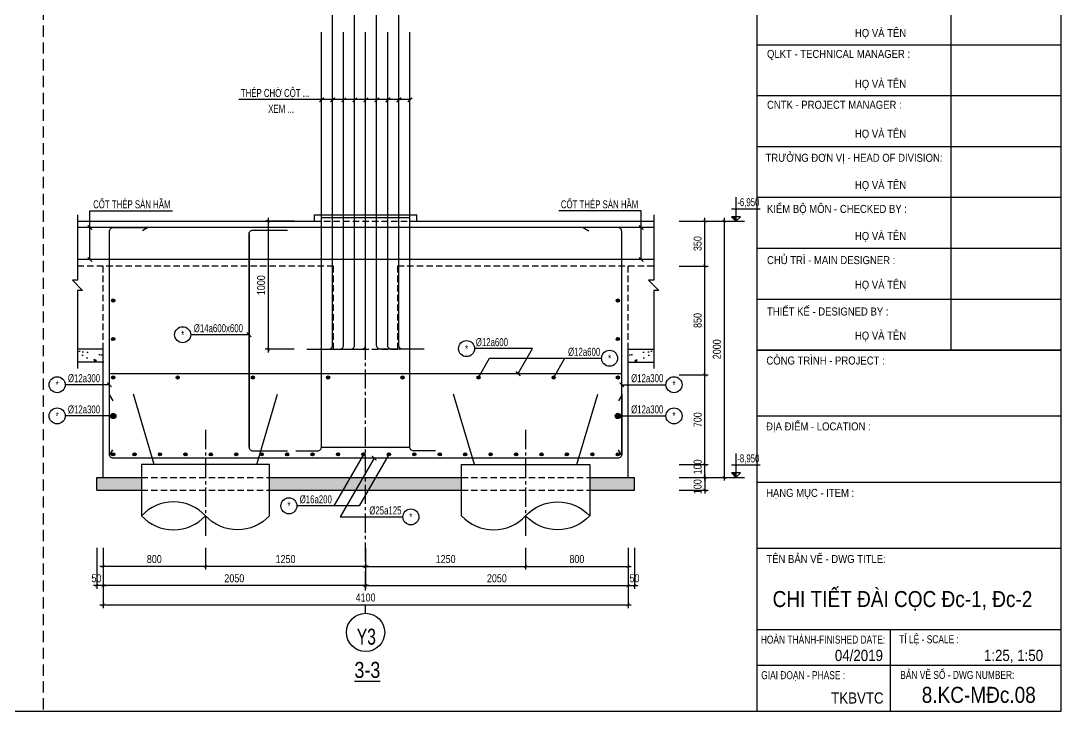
# Model space of a CAD drawing. Extents: x 71 to 2424299, y -14 to 1061502.
# Drawn here: x 1209357 to 1217481, y 486816 to 492205 of the extents above; entities that cross this region are included whole.
import ezdxf
from ezdxf.enums import TextEntityAlignment as Align

# ---------------------------------------------------------------- set-up
doc = ezdxf.new("R2010")
doc.units = 0
doc.header["$LTSCALE"] = 1000
doc.header["$MEASUREMENT"] = 0
doc.header["$PDMODE"] = 3
doc.linetypes.add('CENTER2', pattern=[1.125, 0.75, -0.125, 0.125, -0.125])
doc.linetypes.add('HIDDEN', pattern=[0.375, 0.25, -0.125])
doc.layers.get('0').update_dxf_attribs({"linetype": 'CONTINUOUS'})
doc.layers.get('Defpoints').update_dxf_attribs({"linetype": 'CONTINUOUS'})
for name, color, linetype in [('CDC -TEXT KHUNG', 7, 'CONTINUOUS'), ('CDC-KHUNGTEN', 7, 'CONTINUOUS'), ('CDC.01.AXIS', 160, 'CENTER2'), ('CDC.02.DIM', 1, 'CONTINUOUS'), ('CDC.03.BORDER', 3, 'CONTINUOUS'), ('CDC.04.HIDDEN', 8, 'HIDDEN'), ('CDC.05.STEEL', 4, 'CONTINUOUS'), ('CDC.06.TEXT', 2, 'CONTINUOUS'), ('CDC.10.HATCH', 9, 'CONTINUOUS'), ('CDC.11.NOTE', 8, 'CONTINUOUS'), ('CDC.12.PILE', 7, 'CONTINUOUS'), ('CDC.14.STEELNUM', 9, 'CONTINUOUS'), ('KCS_CHI', 1, 'CONTINUOUS')]:
    doc.layers.add(name, color=color, linetype=linetype)
doc.styles.add('ARIAL', font='arial.ttf', dxfattribs={"width": 0.8})
doc.styles.add('KT CDC', font='arial.ttf', dxfattribs={"width": 0.85, "height": 200})
doc.dimstyles.new('25', dxfattribs={"dimscale": 25, "dimtxt": 2.5, "dimasz": 1, "dimexe": 1, "dimexo": 0, "dimgap": 1, "dimtad": 1, "dimdec": 0, "dimdsep": 46, "dimtxsty": 'ARIAL', "dimblk": 'ARCHTICK', "dimcen": 1, "dimdle": 1, "dimclrd": 256, "dimclre": 256, "dimclrt": 2, "dimadec": 0, "dimazin": 0, "dimtfac": 0.00072, "dimtdec": 0, "dimtix": 1, "dimtmove": 2, "dimatfit": 3, "dimldrblk": 'ARCHTICK', "dimfxl": 1, "dimtolj": 1, "dimarcsym": 0})

# ---------------------------------------------------------------- blocks, each defined once
blk = doc.blocks.new('_ArchTick')
at = {"color": 0, "linetype": 'ByBlock', "const_width": 0.15}
blk.add_lwpolyline([(-0.5, -0.5), (0.5, 0.5)], dxfattribs=at)
blk = doc.blocks.new('*D1397')
at = {"layer": 'CDC.02.DIM', "lineweight": -2, "transparency": 16777216}
for p, q in [((1214499.1, 488640.5), (1214724.1, 488640.5)), ((1214699.1, 488665.5), (1214699.1, 488515.5)), ((1214499.1, 488540.5), (1214724.1, 488540.5))]:
    blk.add_line(p, q, dxfattribs=at)
at = {"layer": 'Defpoints', "color": 0, "transparency": 16777216}
for p in [(1214499.1, 488640.5), (1214499.1, 488540.5), (1214699.1, 488540.5)]:
    blk.add_point(p, dxfattribs=at)
at = {"layer": 'CDC.02.DIM', "lineweight": -2, "transparency": 16777216, "xscale": 25, "yscale": 25, "zscale": 25}
for p, rotation in [((1214699.1, 488640.5), 90), ((1214699.1, 488540.5), 270)]:
    blk.add_blockref('_ArchTick', p, dxfattribs=dict(at, rotation=rotation))
at = {"layer": 'CDC.02.DIM', "color": 2, "transparency": 16777216, "insert": (1214642.2, 488567.8), "char_height": 62.5, "attachment_point": 5, "rotation": 90, "style": 'ARIAL'}
blk.add_mtext('\\A1;100', dxfattribs=at)
blk = doc.blocks.new('*D1398')
at = {"layer": 'CDC.02.DIM', "lineweight": -2, "transparency": 16777216}
for p, q in [((1214699.1, 488615.5), (1214699.1, 488765.5)), ((1214499.1, 488740.5), (1214724.1, 488740.5)), ((1214499.1, 488640.5), (1214724.1, 488640.5))]:
    blk.add_line(p, q, dxfattribs=at)
at = {"layer": 'Defpoints', "color": 0, "transparency": 16777216}
for p in [(1214499.1, 488740.5), (1214699.1, 488740.5), (1214499.1, 488640.5)]:
    blk.add_point(p, dxfattribs=at)
at = {"layer": 'CDC.02.DIM', "lineweight": -2, "transparency": 16777216, "xscale": 25, "yscale": 25, "zscale": 25}
for p, rotation in [((1214699.1, 488740.5), 90), ((1214699.1, 488640.5), 270)]:
    blk.add_blockref('_ArchTick', p, dxfattribs=dict(at, rotation=rotation))
at = {"layer": 'CDC.02.DIM', "color": 2, "transparency": 16777216, "insert": (1214642.2, 488722.8), "char_height": 62.5, "attachment_point": 5, "rotation": 90, "style": 'ARIAL'}
blk.add_mtext('\\A1;100', dxfattribs=at)
blk = doc.blocks.new('*D1399')
at = {"layer": 'CDC.02.DIM', "lineweight": -2, "transparency": 16777216}
for p, q in [((1214499.1, 489440.5), (1214724.1, 489440.5)), ((1214699.1, 488715.5), (1214699.1, 489465.5)), ((1214499.1, 488740.5), (1214724.1, 488740.5))]:
    blk.add_line(p, q, dxfattribs=at)
at = {"layer": 'Defpoints', "color": 0, "transparency": 16777216}
for p in [(1214499.1, 489440.5), (1214699.1, 489440.5), (1214499.1, 488740.5)]:
    blk.add_point(p, dxfattribs=at)
at = {"layer": 'CDC.02.DIM', "lineweight": -2, "transparency": 16777216, "xscale": 25, "yscale": 25, "zscale": 25}
for p, rotation in [((1214699.1, 489440.5), 90), ((1214699.1, 488740.5), 270)]:
    blk.add_blockref('_ArchTick', p, dxfattribs=dict(at, rotation=rotation))
at = {"layer": 'CDC.02.DIM', "color": 2, "transparency": 16777216, "insert": (1214642.2, 489090.5), "char_height": 62.5, "attachment_point": 5, "rotation": 90, "style": 'ARIAL'}
blk.add_mtext('\\A1;700', dxfattribs=at)
blk = doc.blocks.new('*D1400')
at = {"layer": 'CDC.02.DIM', "lineweight": -2, "transparency": 16777216}
for p, q in [((1214699.1, 489415.5), (1214699.1, 490315.5)), ((1214499.1, 490290.5), (1214724.1, 490290.5)), ((1214499.1, 489440.5), (1214724.1, 489440.5))]:
    blk.add_line(p, q, dxfattribs=at)
at = {"layer": 'Defpoints', "color": 0, "transparency": 16777216}
for p in [(1214499.1, 490290.5), (1214699.1, 490290.5), (1214499.1, 489440.5)]:
    blk.add_point(p, dxfattribs=at)
at = {"layer": 'CDC.02.DIM', "lineweight": -2, "transparency": 16777216, "xscale": 25, "yscale": 25, "zscale": 25}
for p, rotation in [((1214699.1, 490290.5), 90), ((1214699.1, 489440.5), 270)]:
    blk.add_blockref('_ArchTick', p, dxfattribs=dict(at, rotation=rotation))
at = {"layer": 'CDC.02.DIM', "color": 2, "transparency": 16777216, "insert": (1214642.2, 489865.5), "char_height": 62.5, "attachment_point": 5, "rotation": 90, "style": 'ARIAL'}
blk.add_mtext('\\A1;850', dxfattribs=at)
blk = doc.blocks.new('*D1401')
at = {"layer": 'CDC.02.DIM', "lineweight": -2, "transparency": 16777216}
for p, q in [((1214499.1, 490640.5), (1214724.1, 490640.5)), ((1214699.1, 490265.5), (1214699.1, 490665.5)), ((1214499.1, 490290.5), (1214724.1, 490290.5))]:
    blk.add_line(p, q, dxfattribs=at)
at = {"layer": 'Defpoints', "color": 0, "transparency": 16777216}
for p in [(1214499.1, 490640.5), (1214699.1, 490640.5), (1214499.1, 490290.5)]:
    blk.add_point(p, dxfattribs=at)
at = {"layer": 'CDC.02.DIM', "lineweight": -2, "transparency": 16777216, "xscale": 25, "yscale": 25, "zscale": 25}
for p, rotation in [((1214699.1, 490640.5), 90), ((1214699.1, 490290.5), 270)]:
    blk.add_blockref('_ArchTick', p, dxfattribs=dict(at, rotation=rotation))
at = {"layer": 'CDC.02.DIM', "color": 2, "transparency": 16777216, "insert": (1214642.2, 490465.5), "char_height": 62.5, "attachment_point": 5, "rotation": 90, "style": 'ARIAL'}
blk.add_mtext('\\A1;350', dxfattribs=at)
blk = doc.blocks.new('*D1402')
at = {"layer": 'CDC.02.DIM', "lineweight": -2, "transparency": 16777216}
for p, q in [((1214499.1, 490640.5), (1214874.1, 490640.5)), ((1214849.1, 490665.5), (1214849.1, 488615.5)), ((1214499.1, 488640.5), (1214874.1, 488640.5))]:
    blk.add_line(p, q, dxfattribs=at)
at = {"layer": 'Defpoints', "color": 0, "transparency": 16777216}
for p in [(1214499.1, 490640.5), (1214499.1, 488640.5), (1214849.1, 488640.5)]:
    blk.add_point(p, dxfattribs=at)
at = {"layer": 'CDC.02.DIM', "lineweight": -2, "transparency": 16777216, "xscale": 25, "yscale": 25, "zscale": 25}
for p, rotation in [((1214849.1, 490640.5), 90), ((1214849.1, 488640.5), 270)]:
    blk.add_blockref('_ArchTick', p, dxfattribs=dict(at, rotation=rotation))
at = {"layer": 'CDC.02.DIM', "color": 2, "transparency": 16777216, "insert": (1214792.2, 489640.5), "char_height": 62.5, "attachment_point": 5, "rotation": 90, "style": 'ARIAL'}
blk.add_mtext('\\A1;2000', dxfattribs=at)
blk = doc.blocks.new('*D1403')
at = {"layer": 'CDC.02.DIM', "lineweight": -2, "transparency": 16777216}
for p, q in [((1209999.1, 488090.5), (1209999.1, 487770.7)), ((1212049.1, 488090.5), (1212049.1, 487770.7)), ((1212074.1, 487795.7), (1209974.1, 487795.7))]:
    blk.add_line(p, q, dxfattribs=at)
at = {"layer": 'Defpoints', "color": 0, "transparency": 16777216}
for p in [(1209999.1, 488090.5), (1212049.1, 488090.5), (1209999.1, 487795.7)]:
    blk.add_point(p, dxfattribs=at)
at = {"layer": 'CDC.02.DIM', "lineweight": -2, "transparency": 16777216, "xscale": 25, "yscale": 25, "zscale": 25, "rotation": 180}
blk.add_blockref('_ArchTick', (1209999.1, 487795.7), dxfattribs=at)
at = {"layer": 'CDC.02.DIM', "lineweight": -2, "transparency": 16777216, "xscale": 25, "yscale": 25, "zscale": 25}
blk.add_blockref('_ArchTick', (1212049.1, 487795.7), dxfattribs=at)
at = {"layer": 'CDC.02.DIM', "color": 2, "transparency": 16777216, "insert": (1211024.1, 487852.6), "char_height": 62.5, "attachment_point": 5, "style": 'ARIAL'}
blk.add_mtext('\\A1;2050', dxfattribs=at)
blk = doc.blocks.new('*D1404')
at = {"layer": 'CDC.02.DIM', "lineweight": -2, "transparency": 16777216}
for p, q in [((1212049.1, 488090.5), (1212049.1, 487770.7)), ((1214099.1, 488090.5), (1214099.1, 487770.7)), ((1212024.1, 487795.7), (1214124.1, 487795.7))]:
    blk.add_line(p, q, dxfattribs=at)
at = {"layer": 'Defpoints', "color": 0, "transparency": 16777216}
for p in [(1212049.1, 488090.5), (1214099.1, 488090.5), (1214099.1, 487795.7)]:
    blk.add_point(p, dxfattribs=at)
at = {"layer": 'CDC.02.DIM', "lineweight": -2, "transparency": 16777216, "xscale": 25, "yscale": 25, "zscale": 25, "rotation": 180}
blk.add_blockref('_ArchTick', (1212049.1, 487795.7), dxfattribs=at)
at = {"layer": 'CDC.02.DIM', "lineweight": -2, "transparency": 16777216, "xscale": 25, "yscale": 25, "zscale": 25}
blk.add_blockref('_ArchTick', (1214099.1, 487795.7), dxfattribs=at)
at = {"layer": 'CDC.02.DIM', "color": 2, "transparency": 16777216, "insert": (1213074.1, 487852.6), "char_height": 62.5, "attachment_point": 5, "style": 'ARIAL'}
blk.add_mtext('\\A1;2050', dxfattribs=at)
blk = doc.blocks.new('*D1405')
at = {"layer": 'CDC.02.DIM', "lineweight": -2, "transparency": 16777216}
for p, q in [((1209999.1, 488090.5), (1209999.1, 487620.7)), ((1214099.1, 488090.5), (1214099.1, 487620.7)), ((1209974.1, 487645.7), (1214124.1, 487645.7))]:
    blk.add_line(p, q, dxfattribs=at)
at = {"layer": 'Defpoints', "color": 0, "transparency": 16777216}
for p in [(1209999.1, 488090.5), (1214099.1, 488090.5), (1214099.1, 487645.7)]:
    blk.add_point(p, dxfattribs=at)
at = {"layer": 'CDC.02.DIM', "lineweight": -2, "transparency": 16777216, "xscale": 25, "yscale": 25, "zscale": 25, "rotation": 180}
blk.add_blockref('_ArchTick', (1209999.1, 487645.7), dxfattribs=at)
at = {"layer": 'CDC.02.DIM', "lineweight": -2, "transparency": 16777216, "xscale": 25, "yscale": 25, "zscale": 25}
blk.add_blockref('_ArchTick', (1214099.1, 487645.7), dxfattribs=at)
at = {"layer": 'CDC.02.DIM', "color": 2, "transparency": 16777216, "insert": (1212049.1, 487702.6), "char_height": 62.5, "attachment_point": 5, "style": 'ARIAL'}
blk.add_mtext('\\A1;4100', dxfattribs=at)
blk = doc.blocks.new('*D1406')
at = {"layer": 'CDC.02.DIM', "lineweight": -2, "transparency": 16777216}
for p, q in [((1210799.1, 488090.5), (1210799.1, 487920.7)), ((1212049.1, 488090.5), (1212049.1, 487920.7)), ((1212074.1, 487945.7), (1210774.1, 487945.7))]:
    blk.add_line(p, q, dxfattribs=at)
at = {"layer": 'Defpoints', "color": 0, "transparency": 16777216}
for p in [(1210799.1, 488090.5), (1212049.1, 488090.5), (1210799.1, 487945.7)]:
    blk.add_point(p, dxfattribs=at)
at = {"layer": 'CDC.02.DIM', "lineweight": -2, "transparency": 16777216, "xscale": 25, "yscale": 25, "zscale": 25, "rotation": 180}
blk.add_blockref('_ArchTick', (1210799.1, 487945.7), dxfattribs=at)
at = {"layer": 'CDC.02.DIM', "lineweight": -2, "transparency": 16777216, "xscale": 25, "yscale": 25, "zscale": 25}
blk.add_blockref('_ArchTick', (1212049.1, 487945.7), dxfattribs=at)
at = {"layer": 'CDC.02.DIM', "color": 2, "transparency": 16777216, "insert": (1211424.1, 488002.6), "char_height": 62.5, "attachment_point": 5, "style": 'ARIAL'}
blk.add_mtext('\\A1;1250', dxfattribs=at)
blk = doc.blocks.new('*D1407')
at = {"layer": 'CDC.02.DIM', "lineweight": -2, "transparency": 16777216}
for p, q in [((1209949.1, 488090.5), (1209949.1, 487770.7)), ((1209999.1, 488090.5), (1209999.1, 487770.7)), ((1209949.1, 487795.7), (1209924.1, 487795.7)), ((1209999.1, 487795.7), (1209949.1, 487795.7)), ((1209999.1, 487795.7), (1210024.1, 487795.7))]:
    blk.add_line(p, q, dxfattribs=at)
at = {"layer": 'Defpoints', "color": 0, "transparency": 16777216}
for p in [(1209949.1, 488090.5), (1209999.1, 488090.5), (1209949.1, 487795.7)]:
    blk.add_point(p, dxfattribs=at)
at = {"layer": 'CDC.02.DIM', "lineweight": -2, "transparency": 16777216, "xscale": 25, "yscale": 25, "zscale": 25}
blk.add_blockref('_ArchTick', (1209949.1, 487795.7), dxfattribs=at)
at = {"layer": 'CDC.02.DIM', "lineweight": -2, "transparency": 16777216, "xscale": 25, "yscale": 25, "zscale": 25, "rotation": 180}
blk.add_blockref('_ArchTick', (1209999.1, 487795.7), dxfattribs=at)
at = {"layer": 'CDC.02.DIM', "color": 2, "transparency": 16777216, "insert": (1209947.6, 487852.6), "char_height": 62.5, "attachment_point": 5, "style": 'ARIAL'}
blk.add_mtext('\\A1;50', dxfattribs=at)
blk = doc.blocks.new('*D1408')
at = {"layer": 'CDC.02.DIM', "lineweight": -2, "transparency": 16777216}
for p, q in [((1212049.1, 488090.5), (1212049.1, 487920.7)), ((1213299.1, 488090.5), (1213299.1, 487920.7)), ((1212024.1, 487945.7), (1213324.1, 487945.7))]:
    blk.add_line(p, q, dxfattribs=at)
at = {"layer": 'Defpoints', "color": 0, "transparency": 16777216}
for p in [(1212049.1, 488090.5), (1213299.1, 488090.5), (1213299.1, 487945.7)]:
    blk.add_point(p, dxfattribs=at)
at = {"layer": 'CDC.02.DIM', "lineweight": -2, "transparency": 16777216, "xscale": 25, "yscale": 25, "zscale": 25, "rotation": 180}
blk.add_blockref('_ArchTick', (1212049.1, 487945.7), dxfattribs=at)
at = {"layer": 'CDC.02.DIM', "lineweight": -2, "transparency": 16777216, "xscale": 25, "yscale": 25, "zscale": 25}
blk.add_blockref('_ArchTick', (1213299.1, 487945.7), dxfattribs=at)
at = {"layer": 'CDC.02.DIM', "color": 2, "transparency": 16777216, "insert": (1212674.1, 488002.6), "char_height": 62.5, "attachment_point": 5, "style": 'ARIAL'}
blk.add_mtext('\\A1;1250', dxfattribs=at)
blk = doc.blocks.new('*D1409')
at = {"layer": 'CDC.02.DIM', "lineweight": -2, "transparency": 16777216}
for p, q in [((1214099.1, 488090.5), (1214099.1, 487770.7)), ((1214149.1, 488090.5), (1214149.1, 487770.7)), ((1214074.1, 487795.7), (1214174.1, 487795.7))]:
    blk.add_line(p, q, dxfattribs=at)
at = {"layer": 'Defpoints', "color": 0, "transparency": 16777216}
for p in [(1214099.1, 488090.5), (1214149.1, 488090.5), (1214149.1, 487795.7)]:
    blk.add_point(p, dxfattribs=at)
at = {"layer": 'CDC.02.DIM', "lineweight": -2, "transparency": 16777216, "xscale": 25, "yscale": 25, "zscale": 25, "rotation": 180}
blk.add_blockref('_ArchTick', (1214099.1, 487795.7), dxfattribs=at)
at = {"layer": 'CDC.02.DIM', "lineweight": -2, "transparency": 16777216, "xscale": 25, "yscale": 25, "zscale": 25}
blk.add_blockref('_ArchTick', (1214149.1, 487795.7), dxfattribs=at)
at = {"layer": 'CDC.02.DIM', "color": 2, "transparency": 16777216, "insert": (1214149.1, 487852.6), "char_height": 62.5, "attachment_point": 5, "style": 'ARIAL'}
blk.add_mtext('\\A1;50', dxfattribs=at)
blk = doc.blocks.new('*D1702')
at = {"layer": 'CDC.02.DIM', "lineweight": -2, "transparency": 16777216}
for p, q in [((1211490.3, 490640.5), (1211265.3, 490640.5)), ((1211290.3, 489615.5), (1211290.3, 490665.5)), ((1211490.3, 489640.5), (1211265.3, 489640.5))]:
    blk.add_line(p, q, dxfattribs=at)
at = {"layer": 'Defpoints', "color": 0, "transparency": 16777216}
for p in [(1211290.3, 490640.5), (1211490.3, 490640.5), (1211490.3, 489640.5)]:
    blk.add_point(p, dxfattribs=at)
at = {"layer": 'CDC.02.DIM', "lineweight": -2, "transparency": 16777216, "xscale": 25, "yscale": 25, "zscale": 25}
for p, rotation in [((1211290.3, 490640.5), 90), ((1211290.3, 489640.5), 270)]:
    blk.add_blockref('_ArchTick', p, dxfattribs=dict(at, rotation=rotation))
at = {"layer": 'CDC.02.DIM', "color": 2, "transparency": 16777216, "insert": (1211233.4, 490140.5), "char_height": 62.5, "attachment_point": 5, "rotation": 90, "style": 'ARIAL'}
blk.add_mtext('\\A1;1000', dxfattribs=at)
blk = doc.blocks.new('D1000T')
at = {"layer": 'CDC.01.AXIS', "ltscale": 0.2}
blk.add_line((0, 370.1), (0, -474.3), dxfattribs=at)
at = {"layer": 'CDC.03.BORDER'}
blk.add_lwpolyline([(500, -300), (500, 100), (-500, 100), (-500, -300)], dxfattribs=at)
at = {"layer": 'CDC.05.STEEL', "ltscale": 0.3}
for p, q in [((-400, 100), (-563.4, 650)), ((400, 100), (563.4, 650))]:
    blk.add_line(p, q, dxfattribs=at)
at = {"layer": 'CDC.11.NOTE'}
blk.add_lwpolyline([(500, -300, -0.436764), (0, -300, 0.436764), (-500, -300, 0.436764), (0, -300, 0.36397)], format="xyb", dxfattribs=at)
blk = doc.blocks.new('*D1771')
at = {"layer": 'CDC.02.DIM', "lineweight": -2, "transparency": 16777216}
for p, q in [((1213299.1, 488090.5), (1213299.1, 487920.7)), ((1214099.1, 488090.5), (1214099.1, 487920.7)), ((1213274.1, 487945.7), (1214124.1, 487945.7))]:
    blk.add_line(p, q, dxfattribs=at)
at = {"layer": 'Defpoints', "color": 0, "transparency": 16777216}
for p in [(1213299.1, 488090.5), (1214099.1, 488090.5), (1214099.1, 487945.7)]:
    blk.add_point(p, dxfattribs=at)
at = {"layer": 'CDC.02.DIM', "lineweight": -2, "transparency": 16777216, "xscale": 25, "yscale": 25, "zscale": 25, "rotation": 180}
blk.add_blockref('_ArchTick', (1213299.1, 487945.7), dxfattribs=at)
at = {"layer": 'CDC.02.DIM', "lineweight": -2, "transparency": 16777216, "xscale": 25, "yscale": 25, "zscale": 25}
blk.add_blockref('_ArchTick', (1214099.1, 487945.7), dxfattribs=at)
at = {"layer": 'CDC.02.DIM', "color": 2, "transparency": 16777216, "insert": (1213699.1, 488002.6), "char_height": 62.5, "attachment_point": 5, "style": 'ARIAL'}
blk.add_mtext('\\A1;800', dxfattribs=at)
blk = doc.blocks.new('*D1772')
at = {"layer": 'CDC.02.DIM', "lineweight": -2, "transparency": 16777216}
for p, q in [((1209999.1, 488076.1), (1209999.1, 487920.7)), ((1210799.1, 488090.5), (1210799.1, 487920.7)), ((1210824.1, 487945.7), (1209974.1, 487945.7))]:
    blk.add_line(p, q, dxfattribs=at)
at = {"layer": 'Defpoints', "color": 0, "transparency": 16777216}
for p in [(1209999.1, 488076.1), (1210799.1, 488090.5), (1209999.1, 487945.7)]:
    blk.add_point(p, dxfattribs=at)
at = {"layer": 'CDC.02.DIM', "lineweight": -2, "transparency": 16777216, "xscale": 25, "yscale": 25, "zscale": 25, "rotation": 180}
blk.add_blockref('_ArchTick', (1209999.1, 487945.7), dxfattribs=at)
at = {"layer": 'CDC.02.DIM', "lineweight": -2, "transparency": 16777216, "xscale": 25, "yscale": 25, "zscale": 25}
blk.add_blockref('_ArchTick', (1210799.1, 487945.7), dxfattribs=at)
at = {"layer": 'CDC.02.DIM', "color": 2, "transparency": 16777216, "insert": (1210399.1, 488002.6), "char_height": 62.5, "attachment_point": 5, "style": 'ARIAL'}
blk.add_mtext('\\A1;800', dxfattribs=at)
blk = doc.blocks.new('34')
at = {"color": 4, "elevation": 0}
blk.add_lwpolyline([(1087304.3, 521742.8), (1107165, 521742.8), (1107165, 536023), (1087304.3, 536023)], close=True, dxfattribs=at)
at = {"layer": 'CDC-KHUNGTEN', "color": 4}
blk.add_line((1104790, 521742.8), (1104790, 536023), dxfattribs=at)
at = {"layer": 'CDC-KHUNGTEN', "color": 7}
for p, q in [((1107165, 521742.8), (1107165, 536023)), ((1106304.5, 527339.2), (1106304.5, 524560.7)), ((1107165, 526942.3), (1104790, 526942.3)), ((1107165, 526545.3), (1104790, 526545.3)), ((1107165, 526545.3), (1104790, 526545.3)), ((1107165, 526148.4), (1104790, 526148.4)), ((1107165, 525751.5), (1104790, 525751.5)), ((1107165, 525354.5), (1104790, 525354.5)), ((1107165, 524957.6), (1104790, 524957.6)), ((1104790, 524560.7), (1107165, 524560.7)), ((1107165, 524560.7), (1104790, 524560.7)), ((1107165, 524044.5), (1104790, 524044.5)), ((1107165, 523528.7), (1104790, 523528.7)), ((1107165, 523012.6), (1104790, 523012.6)), ((1107165, 522377.5), (1104790, 522377.5)), ((1105832.7, 521742.8), (1105832.7, 522377.5)), ((1107165, 522099.9), (1104790, 522099.9))]:
    blk.add_line(p, q, dxfattribs=at)
at = {"layer": 'CDC-KHUNGTEN'}
blk.add_line((1104790, 521742.8), (1107165, 521742.8), dxfattribs=at)
at = {"layer": 'CDC -TEXT KHUNG', "style": 'KT CDC'}
for s, width, p in [('HỌ VÀ TÊN', 0.85, (1105554.5, 527005.5)), ('QLKT - TECHNICAL MANAGER :', 0.85, (1104867.8, 526841.9)), ('HỌ VÀ TÊN', 0.85, (1105554.5, 526608.6)), ('CNTK - PROJECT MANAGER :', 0.85, (1104867.8, 526445)), ('HỌ VÀ TÊN', 0.85, (1105554.5, 526219.1)), ('TRƯỞNG ĐƠN VỊ - HEAD OF DIVISION:', 0.85, (1104855.9, 526031.3)), ('HỌ VÀ TÊN', 0.85, (1105554.5, 525818.2)), ('KIỂM BỘ MÔN - CHECKED BY :', 0.85, (1104867.8, 525632.3)), ('HỌ VÀ TÊN', 0.85, (1105554.5, 525421.3)), ('CHỦ TRÌ - MAIN DESIGNER :', 0.85, (1104867.8, 525232.5)), ('HỌ VÀ TÊN', 0.85, (1105554.6, 525040.3)), ('THIẾT KẾ - DESIGNED BY :', 0.85, (1104867.8, 524831.4)), ('HỌ VÀ TÊN', 0.85, (1105554.6, 524643.4)), ('CÔNG TRÌNH - PROJECT :  ', 0.85, (1104863, 524448.8)), ('ĐỊA ĐIỂM - LOCATION :', 0.85, (1104860.7, 523934.4)), ('HẠNG MỤC - ITEM :', 0.85, (1104860.5, 523415.6)), ('TÊN BẢN VẼ - DWG TITLE:', 0.85, (1104862.8, 522899.5)), ('HOÀN THÀNH-FINISHED DATE:', 0.75, (1104819.6, 522270.3)), ('TỈ LỆ - SCALE :', 0.75, (1105900.3, 522272.8)), ('BẢN VẼ SỐ - DWG NUMBER:', 0.75, (1105908.2, 521994.6)), ('GIAI ĐOẠN - PHASE :', 0.75, (1104822.7, 521992.7))]:
    blk.add_text(s, height=62.5, dxfattribs=dict(at, width=width)).set_placement(p)
at = {"layer": 'CDC -TEXT KHUNG', "color": 6, "style": 'KT CDC', "width": 0.85}
for s, p in [('04/2019', (1105397.6, 522134.3)), ('1:25, 1:50', (1106561.6, 522134.3)), ('TKBVTC', (1105368.5, 521801.8))]:
    blk.add_text(s, height=87.5, dxfattribs=at).set_placement(p)

msp = doc.modelspace()

# ---------------------------------------------------------------- hatches: boundary and pattern name
at = {"layer": 'CDC.10.HATCH'}
h = msp.add_hatch(dxfattribs=at)
h.set_pattern_fill('AR-CONC', color=256, scale=25, style=0)
h.set_pattern_definition([(130, (2371522.55, -21115.67), (-179.315046, -15.688034), [18.75, -206.25]), (185, (2371522.55, -21115.67), (34.687833, 188.048033), [15, -165]), (79.5486, (2371507.61, -21116.98), (-144.627345, 172.359886), [15.935047, -175.285528]), (133.8158, (2371522.55, -21065.67), (-266.810262, -41.379754), [28.125, -309.375]), (83.3644, (2371500.32, -21069.12), (-233.665676, 243.52947), [23.90257, -262.92825]), (188.8158, (2371522.55, -21065.67), (-233.665486, 243.52965), [22.5, -247.5]), (159, (2371497.55, -21078.17), (-149.226763, -100.654723), [18.75, -206.25]), (214, (2371497.55, -21078.17), (-60.828833, 181.28751), [15, -165]), (108.5486, (2371485.12, -21086.56), (-210.055657, 80.632624), [15.935047, -175.285528]), (142.5, (2371522.55, -21115.67), (-3.0399638, 83.2234635), [0, -163, 0, -167.5, 0, -165.625]), (172.5, (2371522.55, -21115.67), (-65.7673844, 98.602928), [0, -95.5, 0, -159.25, 0, -63.125]), (212.5, (2371578.3, -21115.67), (-133.455609, -5.638718), [0, -62.5, 0, -195, 0, -258.75]), (222.5, (2371603.3, -21115.67), (-145.796542, 25.026246), [0, -81.25, 0, -129.5, 0, -183.75])])
h.paths.add_polyline_path([(1209799.08, 489640.53), (1209999.08, 489640.53), (1209999.08, 489540.53), (1209799.08, 489540.53)])
h = msp.add_hatch(dxfattribs=at)
h.set_pattern_fill('AR-CONC', color=256, scale=25, style=0)
h.set_pattern_definition([(50, (52575.61, -21115.67), (179.315046, -15.688034), [18.75, -206.25]), (355, (52575.61, -21115.67), (-34.687833, 188.048033), [15, -165]), (100.4514, (52590.56, -21116.98), (144.627345, 172.359886), [15.935047, -175.285528]), (46.1842, (52575.61, -21065.67), (266.810262, -41.379754), [28.125, -309.375]), (96.6356, (52597.85, -21069.12), (233.665676, 243.52947), [23.90257, -262.92825]), (351.1842, (52575.61, -21065.67), (233.665486, 243.52965), [22.5, -247.5]), (21, (52600.61, -21078.17), (149.226763, -100.654723), [18.75, -206.25]), (326, (52600.61, -21078.17), (60.828833, 181.28751), [15, -165]), (71.4514, (52613.05, -21086.56), (210.055657, 80.632624), [15.935047, -175.285528]), (37.5, (52575.614, -21115.67), (3.0399638, 83.2234635), [0, -163, 0, -167.5, 0, -165.625]), (7.5, (52575.61, -21115.67), (65.7673844, 98.602928), [0, -95.5, 0, -159.25, 0, -63.125]), (327.5, (52519.864, -21115.67), (133.455609, -5.638718), [0, -62.5, 0, -195, 0, -258.75]), (317.5, (52494.86, -21115.67), (145.796542, 25.026246), [0, -81.25, 0, -129.5, 0, -183.75])])
h.paths.add_polyline_path([(1214299.08, 489640.53), (1214099.08, 489640.53), (1214099.08, 489540.53), (1214299.08, 489540.53)])
h = msp.add_hatch(dxfattribs=at)
h.set_pattern_fill('AR-CONC', color=256, scale=25, style=0)
h.set_pattern_definition([(50, (92732.32, -7597.48), (179.315046, -15.688034), [18.75, -206.25]), (355, (92732.32, -7597.48), (-34.687833, 188.048033), [15, -165]), (100.4514, (92747.26, -7598.8), (144.627345, 172.359886), [15.935047, -175.285528]), (46.1842, (92732.32, -7547.48), (266.810262, -41.379754), [28.125, -309.375]), (96.6356, (92754.55, -7550.93), (233.665676, 243.52947), [23.90257, -262.92825]), (351.1842, (92732.32, -7547.48), (233.665486, 243.52965), [22.5, -247.5]), (21, (92757.32, -7559.98), (149.226763, -100.654723), [18.75, -206.25]), (326, (92757.32, -7559.98), (60.828833, 181.28751), [15, -165]), (71.4514, (92769.75, -7568.37), (210.055657, 80.632624), [15.935047, -175.285528]), (37.5, (92732.316, -7597.485), (3.0399638, 83.2234635), [0, -163, 0, -167.5, 0, -165.625]), (7.5, (92732.32, -7597.485), (65.7673844, 98.602928), [0, -95.5, 0, -159.25, 0, -63.125]), (327.5, (92676.566, -7597.485), (133.455609, -5.638718), [0, -62.5, 0, -195, 0, -258.75]), (317.5, (92651.57, -7597.48), (145.796542, 25.026246), [0, -81.25, 0, -129.5, 0, -183.75])])
h.paths.add_polyline_path([(1210299.08, 488640.53), (1209949.08, 488640.53), (1209949.08, 488540.53), (1210299.08, 488540.53)])
h.paths.add_polyline_path([(1211928.54, 488640.53), (1211299.08, 488640.53), (1211299.08, 488540.53), (1211870.81, 488540.53)])
h.paths.add_polyline_path([(1212029.19, 488640.53), (1211928.54, 488640.53), (1211870.81, 488540.53), (1211971.46, 488540.53)])
h.paths.add_polyline_path([(1212127.17, 488640.53), (1212029.19, 488640.53), (1211971.46, 488540.53), (1212069.43, 488540.53)])
h.paths.add_polyline_path([(1212799.08, 488640.53), (1212127.17, 488640.53), (1212069.43, 488540.53), (1212799.08, 488540.53)])
h.paths.add_polyline_path([(1214149.08, 488640.53), (1213799.08, 488640.53), (1213799.08, 488540.53), (1214149.08, 488540.53)])
at = {"layer": 'CDC.11.NOTE'}
for points in [[(1214941.25, 490675.53), (1214906.25, 490675.53), (1214941.25, 490640.53)], [(1214941.25, 488675.53), (1214906.25, 488675.53), (1214941.25, 488640.53)]]:
    msp.add_hatch(color=256, dxfattribs=at).paths.add_polyline_path(points)

# ---------------------------------------------------------------- linework, layer by layer
at = {"layer": 'CDC.01.AXIS', "ltscale": 0.2}
msp.add_line((1212049.08, 487758.49), (1212049.08, 491294.92), dxfattribs=at)
at = {"layer": 'CDC.03.BORDER'}
for p, q in [((1209799.08, 490640.53), (1211649.08, 490640.53)), ((1211649.08, 490690.53), (1212449.08, 490690.53)), ((1211649.08, 490640.53), (1211649.08, 490690.53)), ((1212449.08, 490640.53), (1212449.08, 490690.53)), ((1212449.08, 490640.53), (1214299.08, 490640.53)), ((1209999.08, 489640.53), (1209799.08, 489640.53)), ((1209999.08, 488640.53), (1209999.08, 489640.53)), ((1214099.08, 488640.53), (1214099.08, 489640.53)), ((1214099.08, 489640.53), (1214299.08, 489640.53))]:
    msp.add_line(p, q, dxfattribs=at)
at = {"layer": 'CDC.04.HIDDEN', "ltscale": 0.35}
msp.add_line((1209531.87, 501092.5), (1209531.87, 486817.5), dxfattribs=at)
at = {"layer": 'CDC.04.HIDDEN', "ltscale": 0.2}
for p, q in [((1211649.08, 490640.53), (1212449.08, 490640.53)), ((1211799.08, 490290.53), (1209799.08, 490290.53)), ((1209999.08, 489640.53), (1209999.08, 490290.53)), ((1211799.08, 489640.53), (1211799.08, 490290.53)), ((1214299.08, 490290.53), (1212299.08, 490290.53)), ((1212299.08, 490290.53), (1212299.08, 489640.53)), ((1214099.08, 489640.53), (1214099.08, 490290.53)), ((1211799.08, 489640.53), (1212299.08, 489640.53)), ((1210299.08, 488640.53), (1211299.08, 488640.53)), ((1212799.08, 488640.53), (1213799.08, 488640.53)), ((1210299.08, 488540.53), (1211299.08, 488540.53)), ((1212799.08, 488540.53), (1213799.08, 488540.53))]:
    msp.add_line(p, q, dxfattribs=at)
at = {"layer": 'CDC.05.STEEL', "ltscale": 0.3}
for p, q in [((1212394.08, 490665.53), (1211704.08, 490665.53)), ((1214299.08, 490590.53), (1209799.08, 490590.53)), ((1210349.08, 490590.53), (1210305.78, 490565.53)), ((1213749.08, 490590.53), (1213792.38, 490565.53)), ((1214299.08, 490340.53), (1209799.08, 490340.53)), ((1210049.08, 489450.54), (1214049.08, 489450.54)), ((1210049.08, 489282.53), (1210074.08, 489239.23)), ((1214049.08, 489282.53), (1214024.08, 489239.23)), ((1210049.08, 488812.53), (1210074.08, 488855.83)), ((1211704.08, 488877.53), (1212394.08, 488877.53)), ((1214049.08, 488812.53), (1214024.08, 488855.83))]:
    msp.add_line(p, q, dxfattribs=at)
for points in [[(1211590.33, 489640.53), (1211760.33, 489640.53, 0.4142136), (1211790.33, 489670.53), (1211790.33, 493315.53)], [(1211762.83, 489640.53), (1211932.83, 489640.53, 0.4142136), (1211962.83, 489670.53), (1211962.83, 493315.53)], [(1212335.33, 489640.53), (1212165.33, 489640.53, -0.4142136), (1212135.33, 489670.53), (1212135.33, 493315.53)], [(1212507.83, 489640.53), (1212337.83, 489640.53, -0.4142136), (1212307.83, 489670.53), (1212307.83, 493315.53)], [(1211504.08, 488847.53), (1211674.08, 488847.53, 0.4142136), (1211704.08, 488877.53), (1211704.08, 492115.53)], [(1211676.58, 489640.53), (1211846.58, 489640.53, 0.4142136), (1211876.58, 489670.53), (1211876.58, 492115.53)], [(1211849.08, 489640.53), (1212019.08, 489640.53, 0.4142136), (1212049.08, 489670.53), (1212049.08, 492115.53)], [(1212421.58, 489640.53), (1212251.58, 489640.53, -0.4142136), (1212221.58, 489670.53), (1212221.58, 492115.53)], [(1212594.08, 488847.53), (1212424.08, 488847.53, -0.4142136), (1212394.08, 488877.53), (1212394.08, 492115.53)], [(1210049.08, 488812.53), (1210049.08, 490560.53, -0.4142136), (1210079.08, 490590.53), (1210349.08, 490590.53)], [(1211138.97, 488877.53), (1211138.97, 490540.53, -0.4142136), (1211168.97, 490570.53), (1211438.97, 490570.53)], [(1214049.08, 488812.53), (1214049.08, 490560.53, 0.4142136), (1214019.08, 490590.53), (1213749.08, 490590.53)], [(1211138.97, 490540.53), (1211138.97, 488877.53, 0.4142136), (1211168.97, 488847.53), (1211438.97, 488847.53)], [(1214049.08, 489290.53), (1214049.08, 488820.53, -0.4142136), (1214019.08, 488790.53), (1210079.08, 488790.53, -0.4142136), (1210049.08, 488820.53), (1210049.08, 489290.53)]]:
    msp.add_lwpolyline(points, format="xyb", dxfattribs=at)
at = {"layer": 'CDC.05.STEEL', "const_width": 12.3}
for points in [[(1210078.68, 490026.69, 1), (1210078.68, 490014.38, 1)], [(1214019.49, 490026.69, -1), (1214019.49, 490014.38, -1)], [(1210078.68, 489726.69, 1), (1210078.68, 489714.38, 1)], [(1214019.49, 489726.69, -1), (1214019.49, 489714.38, -1)], [(1210078.68, 489426.69, 1), (1210078.68, 489414.38, 1)], [(1210581.39, 489426.69, 1), (1210581.39, 489414.38, 1)], [(1211168.76, 489426.69, 1), (1211168.76, 489414.38, 1)], [(1211756.13, 489426.69, 1), (1211756.13, 489414.38, 1)], [(1212338.08, 489426.69, 1), (1212338.08, 489414.38, 1)], [(1212930.86, 489426.69, 1), (1212930.86, 489414.38, 1)], [(1213518.23, 489426.69, 1), (1213518.23, 489414.38, 1)], [(1214019.49, 489426.69, -1), (1214019.49, 489414.38, -1)], [(1210078.68, 489126.69, 1), (1210078.68, 489114.38, 1)], [(1214019.49, 489126.69, -1), (1214019.49, 489114.38, -1)], [(1210078.68, 488826.69, 1), (1210078.68, 488814.38, 1)], [(1210244.88, 488826.69, 1), (1210244.88, 488814.38, 1)], [(1210443.5, 488826.69, 1), (1210443.5, 488814.38, 1)], [(1210642.12, 488826.69, 1), (1210642.12, 488814.38, 1)], [(1210840.75, 488826.69, 1), (1210840.75, 488814.38, 1)], [(1211039.37, 488826.69, 1), (1211039.37, 488814.38, 1)], [(1211237.99, 488826.69, 1), (1211237.99, 488814.38, 1)], [(1211436.61, 488826.69, 1), (1211436.61, 488814.38, 1)], [(1211635.23, 488826.69, 1), (1211635.23, 488814.38, 1)], [(1211833.85, 488826.69, 1), (1211833.85, 488814.38, 1)], [(1212032.47, 488826.69, 1), (1212032.47, 488814.38, 1)], [(1212231.09, 488826.69, 1), (1212231.09, 488814.38, 1)], [(1212429.71, 488826.69, 1), (1212429.71, 488814.38, 1)], [(1212628.33, 488826.69, 1), (1212628.33, 488814.38, 1)], [(1212826.95, 488826.69, 1), (1212826.95, 488814.38, 1)], [(1213025.57, 488826.69, 1), (1213025.57, 488814.38, 1)], [(1213224.19, 488826.69, 1), (1213224.19, 488814.38, 1)], [(1213422.81, 488826.69, 1), (1213422.81, 488814.38, 1)], [(1213621.43, 488826.69, 1), (1213621.43, 488814.38, 1)], [(1213820.06, 488826.69, 1), (1213820.06, 488814.38, 1)], [(1214019.49, 488826.69, -1), (1214019.49, 488814.38, -1)]]:
    msp.add_lwpolyline(points, format="xyb", close=True, dxfattribs=at)
at = {"layer": 'CDC.05.STEEL'}
for centre in [(1210078.68, 490020.54), (1214019.49, 490020.54), (1210078.68, 489720.54), (1214019.49, 489720.54), (1210078.68, 489420.54), (1210581.39, 489420.54), (1211168.76, 489420.54), (1211756.13, 489420.54), (1212338.08, 489420.54), (1212930.86, 489420.54), (1213518.23, 489420.54), (1214019.49, 489420.54), (1210078.68, 489120.54), (1214019.49, 489120.54), (1210078.68, 488820.54), (1210244.88, 488820.54), (1210443.5, 488820.54), (1210642.12, 488820.54), (1210840.75, 488820.54), (1211039.37, 488820.54), (1211237.99, 488820.54), (1211436.61, 488820.54), (1211635.23, 488820.54), (1211833.85, 488820.54), (1212032.47, 488820.54), (1212231.09, 488820.54), (1212429.71, 488820.54), (1212628.33, 488820.54), (1212826.95, 488820.54), (1213025.57, 488820.54), (1213224.19, 488820.54), (1213422.81, 488820.54), (1213621.43, 488820.54), (1213820.06, 488820.54), (1214019.49, 488820.54)]:
    msp.add_circle(centre, 12.53, dxfattribs=at)
at = {"layer": 'CDC.11.NOTE'}
for p, q in [((1214941.25, 490826.83), (1214941.25, 490640.53)), ((1214906.44, 490738.02), (1215131.51, 490738.02)), ((1214874.08, 490640.53), (1215008.41, 490640.53)), ((1211138.97, 489754.51), (1210683.15, 489754.51)), ((1209999.08, 489540.53), (1209799.08, 489540.53)), ((1214099.08, 489540.53), (1214299.08, 489540.53)), ((1210048.68, 489364.17), (1209703.17, 489364.17)), ((1214049.49, 489364.17), (1214394.99, 489364.17)), ((1210078.68, 489120.54), (1209703.17, 489120.54)), ((1214019.49, 489120.54), (1214394.99, 489120.54)), ((1214941.25, 488826.83), (1214941.25, 488640.53)), ((1214906.44, 488738.02), (1215131.51, 488738.02)), ((1209949.08, 488540.53), (1209949.08, 488640.53)), ((1209949.08, 488640.53), (1210299.08, 488640.53)), ((1211299.08, 488640.53), (1212799.08, 488640.53)), ((1213799.08, 488640.53), (1214149.08, 488640.53)), ((1214149.08, 488540.53), (1214149.08, 488640.53)), ((1214874.08, 488640.53), (1215008.41, 488640.53)), ((1209949.08, 488540.53), (1210299.08, 488540.53)), ((1211299.08, 488540.53), (1212799.08, 488540.53)), ((1213799.08, 488540.53), (1214149.08, 488540.53)), ((1212049.08, 487579.78), (1212049.08, 487645.7))]:
    msp.add_line(p, q, dxfattribs=at)
for points in [[(1209895.94, 490340.53), (1209895.94, 490721.42), (1210540.8, 490721.42)], [(1214202.23, 490340.53), (1214202.23, 490721.42), (1213557.37, 490721.42)], [(1209799.08, 490690.53), (1209799.08, 490180.53), (1209759.08, 490180.53), (1209839.08, 490100.53), (1209799.08, 490100.53), (1209799.08, 489490.53)], [(1214299.08, 490690.53), (1214299.08, 490180.53), (1214259.08, 490180.53), (1214339.08, 490100.53), (1214299.08, 490100.53), (1214299.08, 489490.53)], [(1214906.25, 490675.53), (1214941.25, 490640.53), (1214976.25, 490675.53), (1214906.25, 490675.53)], [(1213240.1, 489450.54), (1213352.74, 489645.64), (1212900.01, 489645.64)], [(1212930.86, 489420.54), (1213017.25, 489570.16), (1213891.8, 489570.16)], [(1213518.23, 489420.54), (1213604.61, 489570.16), (1213891.8, 489570.16)], [(1212032.47, 488820.54), (1211800.41, 488418.59), (1211512.91, 488418.59)], [(1212231.09, 488820.54), (1211999.03, 488418.59), (1211512.91, 488418.59)], [(1212115.8, 488790.54), (1211851.02, 488331.93), (1212340.02, 488331.93)], [(1214906.25, 488675.53), (1214941.25, 488640.53), (1214976.25, 488675.53), (1214906.25, 488675.53)]]:
    msp.add_lwpolyline(points, dxfattribs=at)
at = {"layer": 'CDC.11.NOTE', "const_width": 10}
for points in [[(1209878.77, 490607.7), (1209913.1, 490573.37)], [(1214185.07, 490607.7), (1214219.39, 490573.37)], [(1209878.77, 490357.7), (1209913.1, 490323.37)], [(1214185.07, 490357.7), (1214219.39, 490323.37)], [(1211121.81, 489771.67), (1211156.13, 489737.35)], [(1213222.93, 489467.7), (1213257.26, 489433.37)], [(1210031.51, 489381.33), (1210065.84, 489347.01)], [(1214032.33, 489381.33), (1214066.65, 489347.01)], [(1212098.64, 488807.7), (1212132.96, 488773.37)]]:
    msp.add_lwpolyline(points, dxfattribs=at)
at = {"layer": 'CDC.11.NOTE'}
for centre, radius in [((1210078.68, 489120.54), 20.61), ((1214019.49, 489120.54), 20.61), ((1212049.08, 487430.64), 149.14)]:
    msp.add_circle(centre, radius, dxfattribs=at)
at = {"layer": 'CDC.14.STEELNUM'}
for centre in [(1210620.65, 489754.51), (1212837.51, 489645.64), (1213954.3, 489570.16), (1209640.67, 489364.17), (1214457.49, 489364.17), (1209640.67, 489120.54), (1214457.49, 489120.54), (1211450.41, 488418.59), (1212402.52, 488331.93)]:
    msp.add_circle(centre, 62.5, dxfattribs=at)
at = {"layer": 'KCS_CHI'}
msp.add_line((1212394.08, 491590.18), (1211060.24, 491590.18), dxfattribs=at)
at = {"layer": 'KCS_CHI', "const_width": 10}
for points in [[(1211722.95, 491604.4), (1211688.62, 491570.07)], [(1211809.2, 491604.4), (1211774.87, 491570.07)], [(1211895.45, 491604.4), (1211861.12, 491570.07)], [(1211981.7, 491604.4), (1211947.37, 491570.07)], [(1212067.95, 491604.4), (1212033.62, 491570.07)], [(1212154.2, 491604.4), (1212119.87, 491570.07)], [(1212240.45, 491604.4), (1212206.12, 491570.07)], [(1212326.7, 491604.4), (1212292.37, 491570.07)], [(1212412.95, 491604.4), (1212378.62, 491570.07)]]:
    msp.add_lwpolyline(points, dxfattribs=at)

# ---------------------------------------------------------------- block references
at = {"layer": 'CDC.03.BORDER'}
msp.add_blockref('34', (110316.09, -34927.16), dxfattribs=at)
at = {"layer": 'CDC.12.PILE'}
msp.add_blockref('D1000T', (1210799.08, 488640.53), dxfattribs=at)
at = {"layer": 'CDC.12.PILE', "xscale": -1}
msp.add_blockref('D1000T', (1213299.08, 488640.53), dxfattribs=at)

# ---------------------------------------------------------------- texts
at = {"layer": 'CDC -TEXT KHUNG', "color": 6, "style": 'KT CDC', "width": 0.85}
for s, p in [('CHI TIẾT ĐÀI CỌC Đc-1, Đc-2', (1215227.51, 487628.5)), ('8.KC-MĐc.08', (1216392.12, 486880.78))]:
    msp.add_text(s, height=125, dxfattribs=at).set_placement(p)
at = {"layer": 'CDC.06.TEXT', "style": 'ARIAL'}
for s, height, width, p in [('THÉP CHỜ CỘT ...', 62.5, 0.7, (1211342.09, 491640.95, 0)), ('XEM ...', 62.5, 0.7, (1211388.97, 491517.44)), ('CỐT THÉP SÀN HẦM', 62.5, 0.7, (1210223.55, 490772.2)), ('CỐT THÉP SÀN HẦM', 62.5, 0.7, (1213876.2, 490772.2)), ('-6,950', 62.5, 0.7, (1215038.07, 490788.79)), ('%%C14a600x600', 62.5, 0.7, (1210899.61, 489805.28)), ('%%C12a600', 62.5, 0.7, (1213035.59, 489696.41)), ('%%C12a600', 62.5, 0.7, (1213755.69, 489620.93)), ('%%C12a300', 62.5, 0.7, (1209850.34, 489414.94)), ('%%C12a300', 62.5, 0.7, (1214248.28, 489414.94)), ('%%C12a300', 62.5, 0.7, (1209850.34, 489171.31)), ('%%C12a300', 62.5, 0.7, (1214248.28, 489171.31)), ('-8,950', 62.5, 0.7, (1215038.07, 488788.79)), ('%%C16a200', 62.5, 0.7, (1211660.07, 488469.36)), ('%%C25a125', 62.5, 0.7, (1212203.91, 488382.7)), ('%%U3-3', 125, 0.8, (1212062.99, 487137.86))]:
    msp.add_text(s, height=height, dxfattribs=dict(at, width=width)).set_placement(p, align=Align.MIDDLE_CENTER)
at = {"layer": 'CDC.06.TEXT', "insert": (1212055, 487332.97), "char_height": 125, "width": 116.16, "attachment_point": 8, "line_spacing_factor": 0.938532}
msp.add_mtext('{\\fArial|b0|i0|c0|p34;\\W0.7;Y3}', dxfattribs=at)
at = {"layer": 'CDC.14.STEELNUM', "style": 'ARIAL', "width": 0.7}
for p in [(1210620.65, 489754.51), (1212837.51, 489645.64), (1213954.3, 489570.16), (1209640.64, 489364.17), (1214457.46, 489364.17), (1209640.64, 489120.54), (1214457.46, 489120.54), (1211450.41, 488418.59), (1212402.52, 488331.93)]:
    msp.add_text('*', height=62.5, dxfattribs=at).set_placement(p, align=Align.MIDDLE_CENTER)

# ---------------------------------------------------------------- dimensions: what is measured, and where the dimension line sits
at = {"layer": 'CDC.02.DIM'}
for base, p1, p2, angle, picture, middle in [((1211290.33, 490640.53), (1211490.33, 489640.53), (1211490.33, 490640.53), 90, '*D1702', (1211233.42, 490140.53)), ((1214699.08, 490640.53), (1214499.08, 490290.53), (1214499.08, 490640.53), 90, '*D1401', (1214642.15, 490465.53)), ((1214849.08, 488640.53), (1214499.08, 490640.53), (1214499.08, 488640.53), 90, '*D1402', (1214792.17, 489640.53)), ((1214699.08, 490290.53), (1214499.08, 489440.54), (1214499.08, 490290.53), 90, '*D1400', (1214642.17, 489865.53)), ((1214699.08, 489440.54), (1214499.08, 488740.53), (1214499.08, 489440.54), 90, '*D1399', (1214642.17, 489090.53)), ((1213299.08, 487945.7), (1212049.08, 488090.53), (1213299.08, 488090.53), 180, '*D1408', (1212674.08, 488002.61)), ((1214099.08, 487945.7), (1213299.08, 488090.53), (1214099.08, 488090.53), 180, '*D1771', (1213699.08, 488002.61))]:
    dim = msp.add_linear_dim(base=base, p1=p1, p2=p2, angle=angle, dimstyle='25', dxfattribs=at)
    dim.commit()
    dim.dimension.update_dxf_attribs({"geometry": picture, "text_midpoint": middle})
for base, p2, picture, middle in [((1214699.08, 488740.53), (1214499.08, 488740.53), '*D1398', (1214642.17, 488722.81)), ((1214699.08, 488540.53), (1214499.08, 488540.53), '*D1397', (1214642.17, 488567.83))]:
    dim = msp.add_linear_dim(base=base, p1=(1214499.08, 488640.53), p2=p2, angle=90, dimstyle='25', dxfattribs=at)
    dim.commit()
    dim.dimension.update_dxf_attribs({"geometry": picture, "text_midpoint": middle, "dimtype": 160})
for base, p1, p2, picture, middle in [((1209949.08, 487795.7), (1209999.08, 488090.53), (1209949.08, 488090.53), '*D1407', (1209947.64, 487852.61)), ((1214149.08, 487795.7), (1214099.08, 488090.53), (1214149.08, 488090.53), '*D1409', (1214149.08, 487852.61))]:
    dim = msp.add_linear_dim(base=base, p1=p1, p2=p2, dimstyle='25', dxfattribs=at)
    dim.commit()
    dim.dimension.update_dxf_attribs({"geometry": picture, "text_midpoint": middle, "dimtype": 160})
for base, p1, p2, picture, middle in [((1209999.08, 487795.7), (1212049.08, 488090.53), (1209999.08, 488090.53), '*D1403', (1211024.08, 487852.61)), ((1214099.08, 487645.7), (1209999.08, 488090.53), (1214099.08, 488090.53), '*D1405', (1212049.08, 487702.61)), ((1209999.08, 487945.7), (1210799.08, 488090.53), (1209999.08, 488076.08), '*D1772', (1210399.08, 488002.61)), ((1210799.08, 487945.7), (1212049.08, 488090.53), (1210799.08, 488090.53), '*D1406', (1211424.08, 488002.61)), ((1214099.08, 487795.7), (1212049.08, 488090.53), (1214099.08, 488090.53), '*D1404', (1213074.08, 487852.61))]:
    dim = msp.add_linear_dim(base=base, p1=p1, p2=p2, dimstyle='25', dxfattribs=at)
    dim.commit()
    dim.dimension.update_dxf_attribs({"geometry": picture, "text_midpoint": middle})

doc.saveas('drawing.dxf')
